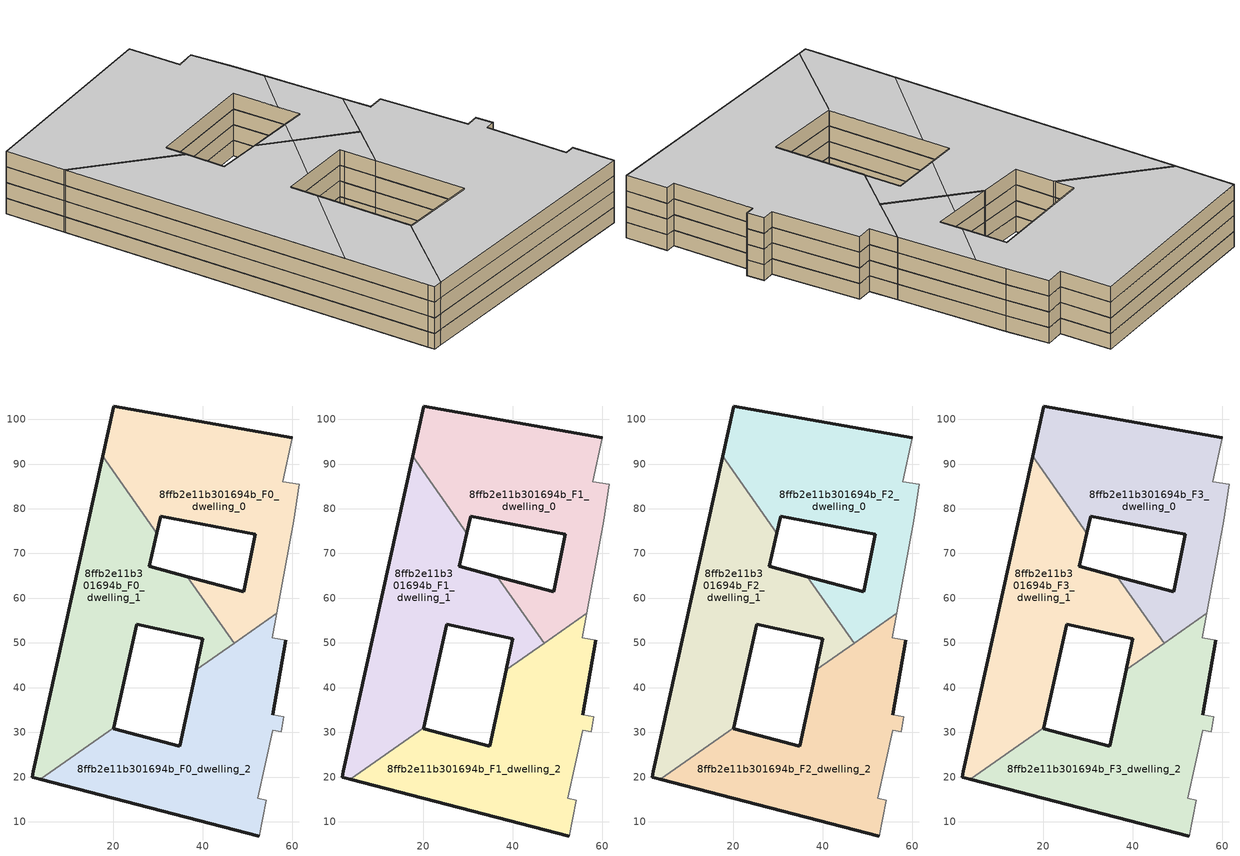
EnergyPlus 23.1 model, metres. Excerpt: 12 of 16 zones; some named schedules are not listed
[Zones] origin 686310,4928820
8ffb2e11b301694b_F0_dwelling_0
 floor ground (EU_floor_Construction): 56.54,56.61 60.36,77.36 61.62,85.51 57.92,86.03 59.96,95.82 20.14,102.97 17.65,91.69 29.73,74.49 30.63,78.38 51.74,74.25 49.13,61.42 36.53,64.8 46.99,49.91 z0
 wall outside (EU_wall_Construction): 36.53,64.8 49.13,61.42 51.74,74.25 30.63,78.38 29.73,74.49 / 17.65,91.69 20.14,102.97 59.96,95.82 z0:3
 wall adiabatic (EU_wall_Construction): 59.96,95.82 57.92,86.03 61.62,85.51 60.36,77.36 56.54,56.61 z0:3
 wall to 8ffb2e11b301694b_F0_dwelling_1 (EU_wall_Construction): 29.73,74.49 17.65,91.69 / 46.99,49.91 36.53,64.8 z0:3
 wall to 8ffb2e11b301694b_F0_dwelling_2 (EU_wall_Construction): 56.54,56.61 46.99,49.91 z0:3
8ffb2e11b301694b_F0_dwelling_1
 floor ground (EU_floor_Construction): 38.51,43.95 46.99,49.91 36.53,64.8 28.02,67.09 29.73,74.49 17.65,91.69 2.13,21.26 1.83,19.93 3.63,19.46 20.14,31.05 25.27,54.2 40,50.93 39.79,49.97 38.54,44.08 z0
 wall outside (EU_wall_Construction): 29.73,74.49 28.02,67.09 36.53,64.8 / 38.51,43.95 38.54,44.08 39.79,49.97 40,50.93 25.27,54.2 20.14,31.05 / 3.63,19.46 1.83,19.93 2.13,21.26 17.65,91.69 z0:3
 wall to 8ffb2e11b301694b_F0_dwelling_2 (EU_wall_Construction): 20.14,31.05 3.63,19.46 / 46.99,49.91 38.51,43.95 z0:3
8ffb2e11b301694b_F0_dwelling_2
 floor ground (EU_floor_Construction): 52.6,6.82 54.23,14.78 52.33,15.24 55.69,30.51 57.56,30.11 58.16,33.49 55.69,33.92 58.6,50.62 55.55,51.21 56.54,56.61 38.51,43.95 34.87,26.85 20.09,30.81 20.14,31.05 3.63,19.46 z0
 wall outside (EU_wall_Construction): 52.6,6.82 3.63,19.46 / 20.14,31.05 20.09,30.81 34.87,26.85 38.51,43.95 / 58.6,50.62 55.69,33.92 z0:3
 wall adiabatic (EU_wall_Construction): 56.54,56.61 55.55,51.21 58.6,50.62 / 55.69,33.92 58.16,33.49 57.56,30.11 55.69,30.51 52.33,15.24 54.23,14.78 52.6,6.82 z0:3
8ffb2e11b301694b_F1_dwelling_0
 floor to 8ffb2e11b301694b_F0_dwelling_0 (EU_floor_Construction): 56.54,56.61 60.36,77.36 61.62,85.51 57.92,86.03 59.96,95.82 20.14,102.97 17.65,91.69 29.73,74.49 30.63,78.38 51.74,74.25 49.13,61.42 36.53,64.8 46.99,49.91 z3
 wall outside (EU_wall_Construction): 36.53,64.8 49.13,61.42 51.74,74.25 30.63,78.38 29.73,74.49 / 17.65,91.69 20.14,102.97 59.96,95.82 z3:6
 wall adiabatic (EU_wall_Construction): 59.96,95.82 57.92,86.03 61.62,85.51 60.36,77.36 56.54,56.61 z3:6
 wall to 8ffb2e11b301694b_F1_dwelling_1 (EU_wall_Construction): 29.73,74.49 17.65,91.69 / 46.99,49.91 36.53,64.8 z3:6
 wall to 8ffb2e11b301694b_F1_dwelling_2 (EU_wall_Construction): 56.54,56.61 46.99,49.91 z3:6
8ffb2e11b301694b_F1_dwelling_1
 floor to 8ffb2e11b301694b_F0_dwelling_1 (EU_floor_Construction): 38.51,43.95 46.99,49.91 36.53,64.8 28.02,67.09 29.73,74.49 17.65,91.69 2.13,21.26 1.83,19.93 3.63,19.46 20.14,31.05 25.27,54.2 40,50.93 39.79,49.97 38.54,44.08 z3
 wall outside (EU_wall_Construction): 29.73,74.49 28.02,67.09 36.53,64.8 / 38.51,43.95 38.54,44.08 39.79,49.97 40,50.93 25.27,54.2 20.14,31.05 / 3.63,19.46 1.83,19.93 2.13,21.26 17.65,91.69 z3:6
 wall to 8ffb2e11b301694b_F1_dwelling_2 (EU_wall_Construction): 20.14,31.05 3.63,19.46 / 46.99,49.91 38.51,43.95 z3:6
8ffb2e11b301694b_F1_dwelling_2
 floor to 8ffb2e11b301694b_F0_dwelling_2 (EU_floor_Construction): 52.6,6.82 54.23,14.78 52.33,15.24 55.69,30.51 57.56,30.11 58.16,33.49 55.69,33.92 58.6,50.62 55.55,51.21 56.54,56.61 38.51,43.95 34.87,26.85 20.09,30.81 20.14,31.05 3.63,19.46 z3
 wall outside (EU_wall_Construction): 52.6,6.82 3.63,19.46 / 20.14,31.05 20.09,30.81 34.87,26.85 38.51,43.95 / 58.6,50.62 55.69,33.92 z3:6
 wall adiabatic (EU_wall_Construction): 56.54,56.61 55.55,51.21 58.6,50.62 / 55.69,33.92 58.16,33.49 57.56,30.11 55.69,30.51 52.33,15.24 54.23,14.78 52.6,6.82 z3:6
8ffb2e11b301694b_F2_dwelling_0
 floor to 8ffb2e11b301694b_F1_dwelling_0 (EU_floor_Construction): 56.54,56.61 60.36,77.36 61.62,85.51 57.92,86.03 59.96,95.82 20.14,102.97 17.65,91.69 29.73,74.49 30.63,78.38 51.74,74.25 49.13,61.42 36.53,64.8 46.99,49.91 z6
 wall outside (EU_wall_Construction): 36.53,64.8 49.13,61.42 51.74,74.25 30.63,78.38 29.73,74.49 / 17.65,91.69 20.14,102.97 59.96,95.82 z6:9
 wall adiabatic (EU_wall_Construction): 59.96,95.82 57.92,86.03 61.62,85.51 60.36,77.36 56.54,56.61 z6:9
 wall to 8ffb2e11b301694b_F2_dwelling_1 (EU_wall_Construction): 29.73,74.49 17.65,91.69 / 46.99,49.91 36.53,64.8 z6:9
 wall to 8ffb2e11b301694b_F2_dwelling_2 (EU_wall_Construction): 56.54,56.61 46.99,49.91 z6:9
8ffb2e11b301694b_F2_dwelling_1
 floor to 8ffb2e11b301694b_F1_dwelling_1 (EU_floor_Construction): 38.51,43.95 46.99,49.91 36.53,64.8 28.02,67.09 29.73,74.49 17.65,91.69 2.13,21.26 1.83,19.93 3.63,19.46 20.14,31.05 25.27,54.2 40,50.93 39.79,49.97 38.54,44.08 z6
 wall outside (EU_wall_Construction): 29.73,74.49 28.02,67.09 36.53,64.8 / 38.51,43.95 38.54,44.08 39.79,49.97 40,50.93 25.27,54.2 20.14,31.05 / 3.63,19.46 1.83,19.93 2.13,21.26 17.65,91.69 z6:9
 wall to 8ffb2e11b301694b_F2_dwelling_2 (EU_wall_Construction): 20.14,31.05 3.63,19.46 / 46.99,49.91 38.51,43.95 z6:9
8ffb2e11b301694b_F2_dwelling_2
 floor to 8ffb2e11b301694b_F1_dwelling_2 (EU_floor_Construction): 52.6,6.82 54.23,14.78 52.33,15.24 55.69,30.51 57.56,30.11 58.16,33.49 55.69,33.92 58.6,50.62 55.55,51.21 56.54,56.61 38.51,43.95 34.87,26.85 20.09,30.81 20.14,31.05 3.63,19.46 z6
 wall outside (EU_wall_Construction): 52.6,6.82 3.63,19.46 / 20.14,31.05 20.09,30.81 34.87,26.85 38.51,43.95 / 58.6,50.62 55.69,33.92 z6:9
 wall adiabatic (EU_wall_Construction): 56.54,56.61 55.55,51.21 58.6,50.62 / 55.69,33.92 58.16,33.49 57.56,30.11 55.69,30.51 52.33,15.24 54.23,14.78 52.6,6.82 z6:9
8ffb2e11b301694b_F3_dwelling_0
 floor to 8ffb2e11b301694b_F2_dwelling_0 (EU_floor_Construction): 56.54,56.61 60.36,77.36 61.62,85.51 57.92,86.03 59.96,95.82 20.14,102.97 17.65,91.69 29.73,74.49 30.63,78.38 51.74,74.25 49.13,61.42 36.53,64.8 46.99,49.91 z9
 wall outside (EU_wall_Construction): 36.53,64.8 49.13,61.42 51.74,74.25 30.63,78.38 29.73,74.49 / 17.65,91.69 20.14,102.97 59.96,95.82 z9:12
 wall adiabatic (EU_wall_Construction): 59.96,95.82 57.92,86.03 61.62,85.51 60.36,77.36 56.54,56.61 z9:12
 wall to 8ffb2e11b301694b_F3_dwelling_1 (EU_wall_Construction): 29.73,74.49 17.65,91.69 / 46.99,49.91 36.53,64.8 z9:12
 wall to 8ffb2e11b301694b_F3_dwelling_2 (EU_wall_Construction): 56.54,56.61 46.99,49.91 z9:12
 ceiling to 8ffb2e11b301694b_F4_dwelling_0 (EU_floor_Construction): 59.96,95.82 57.92,86.03 61.62,85.51 60.36,77.36 59.3,71.59 49.99,65.64 51.74,74.25 30.63,78.38 29.73,74.49 17.65,91.69 20.14,102.97 z12; 45.08,62.5 40.29,59.45 36.53,64.8 z12
 ceiling to 8ffb2e11b301694b_F4_dwelling_1 (EU_floor_Construction): 59.3,71.59 56.54,56.61 46.99,49.91 40.29,59.45 45.08,62.5 49.13,61.42 49.99,65.64 z12
8ffb2e11b301694b_F3_dwelling_1
 floor to 8ffb2e11b301694b_F2_dwelling_1 (EU_floor_Construction): 38.51,43.95 46.99,49.91 36.53,64.8 28.02,67.09 29.73,74.49 17.65,91.69 2.13,21.26 1.83,19.93 3.63,19.46 20.14,31.05 25.27,54.2 40,50.93 39.79,49.97 38.54,44.08 z9
 wall outside (EU_wall_Construction): 29.73,74.49 28.02,67.09 36.53,64.8 / 38.51,43.95 38.54,44.08 39.79,49.97 40,50.93 25.27,54.2 20.14,31.05 / 3.63,19.46 1.83,19.93 2.13,21.26 17.65,91.69 z9:12
 wall to 8ffb2e11b301694b_F3_dwelling_2 (EU_wall_Construction): 20.14,31.05 3.63,19.46 / 46.99,49.91 38.51,43.95 z9:12
 ceiling to 8ffb2e11b301694b_F4_dwelling_0 (EU_floor_Construction): 29.73,74.49 28.02,67.09 36.53,64.8 40.29,59.45 30.32,53.08 25.27,54.2 24.15,49.13 5.67,37.33 17.65,91.69 z12
 ceiling to 8ffb2e11b301694b_F4_dwelling_1 (EU_floor_Construction): 40.29,59.45 46.99,49.91 38.51,43.95 38.54,44.08 39.79,49.97 40,50.93 30.32,53.08 z12; 24.15,49.13 20.14,31.05 3.63,19.46 1.83,19.93 2.13,21.26 5.67,37.33 z12
8ffb2e11b301694b_F3_dwelling_2
 floor to 8ffb2e11b301694b_F2_dwelling_2 (EU_floor_Construction): 52.6,6.82 54.23,14.78 52.33,15.24 55.69,30.51 57.56,30.11 58.16,33.49 55.69,33.92 58.6,50.62 55.55,51.21 56.54,56.61 38.51,43.95 34.87,26.85 20.09,30.81 20.14,31.05 3.63,19.46 z9
 wall outside (EU_wall_Construction): 52.6,6.82 3.63,19.46 / 20.14,31.05 20.09,30.81 34.87,26.85 38.51,43.95 / 58.6,50.62 55.69,33.92 z9:12
 wall adiabatic (EU_wall_Construction): 56.54,56.61 55.55,51.21 58.6,50.62 / 55.69,33.92 58.16,33.49 57.56,30.11 55.69,30.51 52.33,15.24 54.23,14.78 52.6,6.82 z9:12
 ceiling to 8ffb2e11b301694b_F4_dwelling_1 (EU_floor_Construction): 56.54,56.61 55.55,51.21 58.6,50.62 55.69,33.92 58.16,33.49 57.56,30.11 55.69,30.51 52.33,15.24 54.23,14.78 52.6,6.82 3.63,19.46 20.14,31.05 20.09,30.81 34.87,26.85 38.51,43.95 z12
[Building]
EU S2 Campaign: North Axis=0; Terrain=City; Solar Distribution=FullExterior
[Site:Location]
Bologna: Latitude=44.5; Longitude=11.25; Time Zone=1; Elevation=37
[SizingPeriod:WeatherFileDays]
AnnualSizingPeriod: Begin Month=1; Begin Day of Month=1; End Month=12; End Day of Month=31; Day of Week for Start Day=Monday; Use Weather File Daylight Saving Period=No; Use Weather File Rain and Snow Indicators=No
[MATERIAL]
EU_InternalMass_Material: Roughness=MediumRough; Thickness=0.1; Conductivity=1; Density=1800; Specific Heat=900; Thermal Absorptance=0.9; Solar Absorptance=0.7; Visible Absorptance=0.7
[MATERIAL:NOMASS] Roughness=MediumRough; Thermal Absorptance=0.9; Solar Absorptance=0.7; Visible Absorptance=0.7
Name | Thermal Resistance
EU_wall_NoMass | 0.905828
EU_floor_NoMass | 0.67114
[CONSTRUCTION]
EU_wall_Construction: EU_wall_NoMass
EU_floor_Construction: EU_floor_NoMass
EU_InternalMass_Construction: EU_InternalMass_Material
[ZONE] Type=1; Multiplier=1; Ceiling Height=autocalculate; Floor Area=autocalculate; Part of Total Floor Area=Yes
Name | Volume
8ffb2e11b301694b_F0_dwelling_0; 8ffb2e11b301694b_F1_dwelling_0; 8ffb2e11b301694b_F2_dwelling_0; 8ffb2e11b301694b_F3_dwelling_0 | 3461.44
8ffb2e11b301694b_F0_dwelling_1; 8ffb2e11b301694b_F1_dwelling_1; 8ffb2e11b301694b_F2_dwelling_1; 8ffb2e11b301694b_F3_dwelling_1 | 3461.87
8ffb2e11b301694b_F0_dwelling_2; 8ffb2e11b301694b_F1_dwelling_2; 8ffb2e11b301694b_F2_dwelling_2; 8ffb2e11b301694b_F3_dwelling_2 | 3461.52
[INTERNALMASS] Construction=EU_InternalMass_Construction
Name | Zone or ZoneList | Surface Area
8ffb2e11b301694b_F0_dwelling_0_EU_InternalMass | 8ffb2e11b301694b_F0_dwelling_0 | 1153.81
8ffb2e11b301694b_F0_dwelling_1_EU_InternalMass | 8ffb2e11b301694b_F0_dwelling_1 | 1153.83
8ffb2e11b301694b_F0_dwelling_2_EU_InternalMass | 8ffb2e11b301694b_F0_dwelling_2 | 1153.84
8ffb2e11b301694b_F1_dwelling_0_EU_InternalMass | 8ffb2e11b301694b_F1_dwelling_0 | 1153.81
8ffb2e11b301694b_F1_dwelling_1_EU_InternalMass | 8ffb2e11b301694b_F1_dwelling_1 | 1153.83
8ffb2e11b301694b_F1_dwelling_2_EU_InternalMass | 8ffb2e11b301694b_F1_dwelling_2 | 1153.84
8ffb2e11b301694b_F2_dwelling_0_EU_InternalMass | 8ffb2e11b301694b_F2_dwelling_0 | 1153.81
8ffb2e11b301694b_F2_dwelling_1_EU_InternalMass | 8ffb2e11b301694b_F2_dwelling_1 | 1153.83
8ffb2e11b301694b_F2_dwelling_2_EU_InternalMass | 8ffb2e11b301694b_F2_dwelling_2 | 1153.84
8ffb2e11b301694b_F3_dwelling_0_EU_InternalMass | 8ffb2e11b301694b_F3_dwelling_0 | 1153.81
8ffb2e11b301694b_F3_dwelling_1_EU_InternalMass | 8ffb2e11b301694b_F3_dwelling_1 | 1153.83
8ffb2e11b301694b_F3_dwelling_2_EU_InternalMass | 8ffb2e11b301694b_F3_dwelling_2 | 1153.84
[OTHEREQUIPMENT] Fuel Type=Electricity; Design Level Calculation Method=Watts/Area; Power per Zone Floor Area=1; Fraction Latent=0; Fraction Radiant=0; Fraction Lost=0; Carbon Dioxide Generation Rate=0; EndUse Subcategory=EU_Step8_InternalGains
Name | Zone or ZoneList or Space or SpaceList | Schedule
EU_Step8_InternalGain_8ffb2e11b301694b_F0_dwelling_0_f000 | 8ffb2e11b301694b_F0_dwelling_0 | EU_Step8_GainSchedule_8ffb2e11b301694b_F0_dwelling_0_f000
EU_Step8_InternalGain_8ffb2e11b301694b_F0_dwelling_1_f000 | 8ffb2e11b301694b_F0_dwelling_1 | EU_Step8_GainSchedule_8ffb2e11b301694b_F0_dwelling_1_f000
EU_Step8_InternalGain_8ffb2e11b301694b_F0_dwelling_2_f000 | 8ffb2e11b301694b_F0_dwelling_2 | EU_Step8_GainSchedule_8ffb2e11b301694b_F0_dwelling_2_f000
EU_Step8_InternalGain_8ffb2e11b301694b_F1_dwelling_0_f000 | 8ffb2e11b301694b_F1_dwelling_0 | EU_Step8_GainSchedule_8ffb2e11b301694b_F1_dwelling_0_f000
EU_Step8_InternalGain_8ffb2e11b301694b_F1_dwelling_1_f000 | 8ffb2e11b301694b_F1_dwelling_1 | EU_Step8_GainSchedule_8ffb2e11b301694b_F1_dwelling_1_f000
EU_Step8_InternalGain_8ffb2e11b301694b_F1_dwelling_2_f000 | 8ffb2e11b301694b_F1_dwelling_2 | EU_Step8_GainSchedule_8ffb2e11b301694b_F1_dwelling_2_f000
EU_Step8_InternalGain_8ffb2e11b301694b_F2_dwelling_0_f000 | 8ffb2e11b301694b_F2_dwelling_0 | EU_Step8_GainSchedule_8ffb2e11b301694b_F2_dwelling_0_f000
EU_Step8_InternalGain_8ffb2e11b301694b_F2_dwelling_1_f000 | 8ffb2e11b301694b_F2_dwelling_1 | EU_Step8_GainSchedule_8ffb2e11b301694b_F2_dwelling_1_f000
EU_Step8_InternalGain_8ffb2e11b301694b_F2_dwelling_2_f000 | 8ffb2e11b301694b_F2_dwelling_2 | EU_Step8_GainSchedule_8ffb2e11b301694b_F2_dwelling_2_f000
EU_Step8_InternalGain_8ffb2e11b301694b_F3_dwelling_0_f000 | 8ffb2e11b301694b_F3_dwelling_0 | EU_Step8_GainSchedule_8ffb2e11b301694b_F3_dwelling_0_f000
EU_Step8_InternalGain_8ffb2e11b301694b_F3_dwelling_1_f000 | 8ffb2e11b301694b_F3_dwelling_1 | EU_Step8_GainSchedule_8ffb2e11b301694b_F3_dwelling_1_f000
EU_Step8_InternalGain_8ffb2e11b301694b_F3_dwelling_2_f000 | 8ffb2e11b301694b_F3_dwelling_2 | EU_Step8_GainSchedule_8ffb2e11b301694b_F3_dwelling_2_f000
[ZONEVENTILATION:DESIGNFLOWRATE] Schedule=EU_AlwaysOn; Design Flow Rate Calculation Method=AirChanges/Hour; Air Changes per Hour=0.73129; Ventilation Type=Natural; Fan Pressure Rise=0; Fan Total Efficiency=1; Constant Term Coefficient=1; Temperature Term Coefficient=0; Velocity Term Coefficient=0; Velocity Squared Term Coefficient=0; Minimum Indoor Temperature=-100; Maximum Indoor Temperature=100; Delta Temperature=-100; Minimum Outdoor Temperature=-100; Maximum Outdoor Temperature=100; Maximum Wind Speed=40
Name | Zone or ZoneList or Space or SpaceList
EU_ConstantAir_8ffb2e11b301694b_F0_dwelling_0 | 8ffb2e11b301694b_F0_dwelling_0
EU_ConstantAir_8ffb2e11b301694b_F0_dwelling_1 | 8ffb2e11b301694b_F0_dwelling_1
EU_ConstantAir_8ffb2e11b301694b_F0_dwelling_2 | 8ffb2e11b301694b_F0_dwelling_2
EU_ConstantAir_8ffb2e11b301694b_F1_dwelling_0 | 8ffb2e11b301694b_F1_dwelling_0
EU_ConstantAir_8ffb2e11b301694b_F1_dwelling_1 | 8ffb2e11b301694b_F1_dwelling_1
EU_ConstantAir_8ffb2e11b301694b_F1_dwelling_2 | 8ffb2e11b301694b_F1_dwelling_2
EU_ConstantAir_8ffb2e11b301694b_F2_dwelling_0 | 8ffb2e11b301694b_F2_dwelling_0
EU_ConstantAir_8ffb2e11b301694b_F2_dwelling_1 | 8ffb2e11b301694b_F2_dwelling_1
EU_ConstantAir_8ffb2e11b301694b_F2_dwelling_2 | 8ffb2e11b301694b_F2_dwelling_2
EU_ConstantAir_8ffb2e11b301694b_F3_dwelling_0 | 8ffb2e11b301694b_F3_dwelling_0
EU_ConstantAir_8ffb2e11b301694b_F3_dwelling_1 | 8ffb2e11b301694b_F3_dwelling_1
EU_ConstantAir_8ffb2e11b301694b_F3_dwelling_2 | 8ffb2e11b301694b_F3_dwelling_2
[HVACTEMPLATE:THERMOSTAT] Constant Heating Setpoint=20; Constant Cooling Setpoint=50
EU_HeatOnly_8ffb2e11b301694b_F0_dwelling_0; EU_HeatOnly_8ffb2e11b301694b_F0_dwelling_1; EU_HeatOnly_8ffb2e11b301694b_F0_dwelling_2; EU_HeatOnly_8ffb2e11b301694b_F1_dwelling_0; EU_HeatOnly_8ffb2e11b301694b_F1_dwelling_1; EU_HeatOnly_8ffb2e11b301694b_F1_dwelling_2; EU_HeatOnly_8ffb2e11b301694b_F2_dwelling_0; EU_HeatOnly_8ffb2e11b301694b_F2_dwelling_1; EU_HeatOnly_8ffb2e11b301694b_F2_dwelling_2; EU_HeatOnly_8ffb2e11b301694b_F3_dwelling_0; EU_HeatOnly_8ffb2e11b301694b_F3_dwelling_1; EU_HeatOnly_8ffb2e11b301694b_F3_dwelling_2; EU_HeatOnly_8ffb2e11b301694b_F4_dwelling_0; EU_HeatOnly_8ffb2e11b301694b_F4_dwelling_1; EU_HeatOnly_8ffb2e11b301694b_F5_dwelling_0; EU_HeatOnly_8ffb2e11b301694b_F5_dwelling_1
[HVACTEMPLATE:ZONE:IDEALLOADSAIRSYSTEM] System Availability Schedule=EU_AlwaysOn; Maximum Heating Supply Air Temperature=50; Minimum Cooling Supply Air Temperature=13; Maximum Heating Supply Air Humidity Ratio=0.0156; Minimum Cooling Supply Air Humidity Ratio=0.0077; Heating Limit=NoLimit; Cooling Limit=NoLimit; Heating Availability Schedule=EU_AlwaysOn; Cooling Availability Schedule=EU_CoolingOff; Dehumidification Control Type=ConstantSensibleHeatRatio; Cooling Sensible Heat Ratio=0.7; Dehumidification Setpoint=60; Humidification Control Type=None; Humidification Setpoint=30; Outdoor Air Method=None; Outdoor Air Flow Rate per Person=0.00944; Outdoor Air Flow Rate per Zone Floor Area=0; Outdoor Air Flow Rate per Zone=0; Demand Controlled Ventilation Type=None; Outdoor Air Economizer Type=NoEconomizer; Heat Recovery Type=None; Sensible Heat Recovery Effectiveness=0.7; Latent Heat Recovery Effectiveness=0.65
Name | Template Thermostat
8ffb2e11b301694b_F0_dwelling_0 | EU_HeatOnly_8ffb2e11b301694b_F0_dwelling_0
8ffb2e11b301694b_F0_dwelling_1 | EU_HeatOnly_8ffb2e11b301694b_F0_dwelling_1
8ffb2e11b301694b_F0_dwelling_2 | EU_HeatOnly_8ffb2e11b301694b_F0_dwelling_2
8ffb2e11b301694b_F1_dwelling_0 | EU_HeatOnly_8ffb2e11b301694b_F1_dwelling_0
8ffb2e11b301694b_F1_dwelling_1 | EU_HeatOnly_8ffb2e11b301694b_F1_dwelling_1
8ffb2e11b301694b_F1_dwelling_2 | EU_HeatOnly_8ffb2e11b301694b_F1_dwelling_2
8ffb2e11b301694b_F2_dwelling_0 | EU_HeatOnly_8ffb2e11b301694b_F2_dwelling_0
8ffb2e11b301694b_F2_dwelling_1 | EU_HeatOnly_8ffb2e11b301694b_F2_dwelling_1
8ffb2e11b301694b_F2_dwelling_2 | EU_HeatOnly_8ffb2e11b301694b_F2_dwelling_2
8ffb2e11b301694b_F3_dwelling_0 | EU_HeatOnly_8ffb2e11b301694b_F3_dwelling_0
8ffb2e11b301694b_F3_dwelling_1 | EU_HeatOnly_8ffb2e11b301694b_F3_dwelling_1
8ffb2e11b301694b_F3_dwelling_2 | EU_HeatOnly_8ffb2e11b301694b_F3_dwelling_2
[SIZING:ZONE] Zone Cooling Design Supply Air Temperature Input Method=SupplyAirTemperature; Zone Cooling Design Supply Air Temperature=13; Zone Heating Design Supply Air Temperature Input Method=SupplyAirTemperature; Zone Heating Design Supply Air Temperature=50; Zone Cooling Design Supply Air Humidity Ratio=0.008; Zone Heating Design Supply Air Humidity Ratio=0.008; Cooling Design Air Flow Method=DesignDay; Cooling Design Air Flow Rate=0; Cooling Minimum Air Flow per Zone Floor Area=0.000762; Cooling Minimum Air Flow=0; Cooling Minimum Air Flow Fraction=0.2; Heating Design Air Flow Method=DesignDay; Heating Design Air Flow Rate=0; Heating Maximum Air Flow per Zone Floor Area=0.002032; Heating Maximum Air Flow=0.141576; Heating Maximum Air Flow Fraction=0.3; Account for Dedicated Outdoor Air System=No; Dedicated Outdoor Air System Control Strategy=NeutralSupplyAir; Dedicated Outdoor Air Low Setpoint Temperature for Design=autosize; Dedicated Outdoor Air High Setpoint Temperature for Design=autosize; Zone Load Sizing Method=Sensible Load Only No Latent Load; Zone Latent Cooling Design Supply Air Humidity Ratio Input Method=HumidityRatioDifference; Zone Cooling Design Supply Air Humidity Ratio Difference=0.005; Zone Latent Heating Design Supply Air Humidity Ratio Input Method=HumidityRatioDifference; Zone Humidification Design Supply Air Humidity Ratio Difference=0.005
8ffb2e11b301694b_F0_dwelling_0; 8ffb2e11b301694b_F0_dwelling_1
